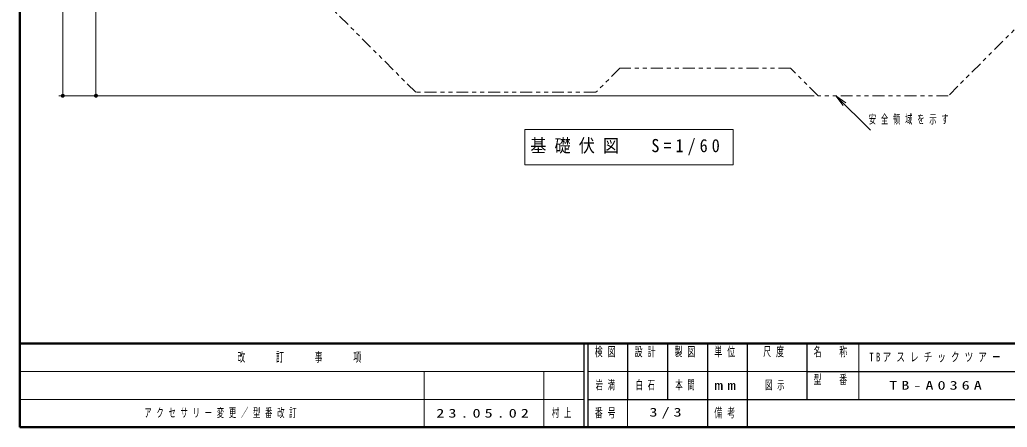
# Model space of a CAD drawing. Units: millimetres on the paper. Extents: x -385 to 0, y -594 to 267.
# Drawn here: x -385 to -137.3, y -594 to -491.8 of the extents above; entities that cross this region are included whole.
import ezdxf

# ---------------------------------------------------------------- set-up
doc = ezdxf.new("R2010")
doc.units = ezdxf.units.MM
doc.linetypes.add('USER3', pattern=[8, 3, -1, 1, -1, 1, -1])
for name, color, linetype, lineweight in [('1_60', 7, 'Continuous', 25), ('NAKAMURA図枠', 7, 'Continuous', 13), ('図面情報', 7, 'Continuous', 13)]:
    doc.layers.add(name, color=color, linetype=linetype, lineweight=lineweight)
doc.styles.add('ＭＳ ゴシック', font='')
doc.styles.get('ＭＳ ゴシック').set_extended_font_data('MS Gothic')

# ---------------------------------------------------------------- blocks, each defined once
blk = doc.blocks.new('filled_dot')
at = {"color": 0, "linetype": 'Continuous', "lineweight": -2, "const_width": 1.25}
blk.add_lwpolyline([(-0.625, 0, 1), (0.625, 0, 1)], format="xyb", close=True, dxfattribs=at)
blk = doc.blocks.new('open_arrow')
at = {"color": 0, "linetype": 'Continuous', "lineweight": -2}
blk.add_lwpolyline([(7.5, 1.25), (0, 0), (7.5, -1.25)], dxfattribs=at)

msp = doc.modelspace()

# ---------------------------------------------------------------- linework, layer by layer
at = {"layer": '1_60', "lineweight": 13}
for p, q in [((-374.211, -510.838), (-374.211, -402.292)), ((-365.878, -510.838), (-365.878, -459.602)), ((-185.701, -510.838), (-375.211, -510.838)), ((-185.701, -510.838), (-366.878, -510.838)), ((-180.226, -510.838), (-171.558, -519.506)), ((-258.319, -519.346), (-258.319, -528.146)), ((-206.019, -519.346), (-258.319, -519.346)), ((-206.019, -528.146), (-206.019, -519.346)), ((-258.319, -528.146), (-206.019, -528.146))]:
    msp.add_line(p, q, dxfattribs=at)
at = {"layer": '1_60', "color": 2, "linetype": 'USER3', "lineweight": 13}
msp.add_lwpolyline([(-132.694, -453.936), (-132.694, -491.482), (-152.05, -510.838), (-184.701, -510.838), (-191.656, -503.925), (-234.421, -503.925), (-240.467, -509.97), (-285.655, -509.97), (-307.357, -488.268), (-341.018, -488.268), (-357.545, -471.742), (-357.545, -434.961), (-341.018, -418.435), (-296.405, -418.435), (-281.455, -403.485), (-250.717, -403.485), (-249.524, -402.292), (-204.653, -402.292), (-190.175, -416.77), (-169.837, -416.77)], close=True, dxfattribs=at)
at = {"layer": 'NAKAMURA図枠', "lineweight": 50}
for p, q in [((-385, -327), (-385, -594)), ((-385, -573), (0, -573)), ((-385, -594), (0, -594))]:
    msp.add_line(p, q, dxfattribs=at)
at = {"layer": 'NAKAMURA図枠', "color": 211, "lineweight": 25}
for p, q in [((-243.5, -573), (-243.5, -594)), ((-242.5, -573), (-242.5, -594)), ((-232.5, -573), (-232.5, -587)), ((-222.5, -573), (-222.5, -587)), ((-212.5, -573), (-212.5, -594)), ((-202.5, -573), (-202.5, -587)), ((-187.5, -573), (-187.5, -587)), ((-187.5, -580), (-70, -580)), ((-242.5, -587), (0, -587))]:
    msp.add_line(p, q, dxfattribs=at)
at = {"layer": 'NAKAMURA図枠'}
for p, q in [((-174.5, -573), (-174.5, -587)), ((-385, -580), (-243.5, -580)), ((-283.5, -580), (-283.5, -594)), ((-253.5, -580), (-253.5, -594)), ((-242.5, -580), (-187.5, -580)), ((-385, -587), (-243.5, -587)), ((-232.5, -587), (-232.5, -594))]:
    msp.add_line(p, q, dxfattribs=at)
at = {"layer": 'NAKAMURA図枠', "lineweight": 25}
msp.add_line((-202.5, -587), (-202.5, -594), dxfattribs=at)

# ---------------------------------------------------------------- block references
at = {"layer": '1_60', "lineweight": 13, "xscale": 0.4, "yscale": 0.4}
for name, p, rotation in [('filled_dot', (-374.211, -510.838), 90), ('filled_dot', (-365.878, -510.838), 90), ('open_arrow', (-180.226, -510.838), 315)]:
    msp.add_blockref(name, p, dxfattribs=dict(at, rotation=rotation))

# ---------------------------------------------------------------- texts
at = {"layer": '1_60', "attachment_point": 4, "style": 'ＭＳ ゴシック'}
for s, insert, char_height in [('\\T1.64;\\W0.6;安全領域を示す', (-171.975, -516.856), 2.199), ('\\T1.5;\\W0.9;基礎伏図\u3000S=1/60', (-256.919, -523.746), 3.299)]:
    msp.add_mtext(s, dxfattribs=dict(at, insert=insert, char_height=char_height))
at = {"layer": 'NAKAMURA図枠', "color": 4, "char_height": 2.346, "style": 'ＭＳ ゴシック'}
for s, insert, attachment_point in [('\\T1.64;\\W0.6;検図', (-237.5, -573.833), 2), ('\\T1.64;\\W0.6;設計', (-227.5, -573.833), 2), ('\\T1.64;\\W0.6;製図', (-217.5, -573.833), 2), ('\\T1.64;\\W0.6;単位', (-207.5, -573.833), 2), ('\\T1.64;\\W0.6;尺度', (-195.25, -573.833), 2), ('\\T1.64;\\W0.6;名\u3000称', (-181, -573.833), 2), ('\\T1.64;\\W0.6;改\u3000\u3000訂\u3000\u3000事\u3000\u3000項', (-314.25, -576.5), 5), ('\\T1.64;\\W0.6;型\u3000番', (-181, -580.833), 2), ('\\T1.5;\\W1.35;mm', (-207.5, -583.5), 5), ('\\T1.64;\\W0.6;番号', (-237.5, -590.5), 5), ('\\T1.64;\\W0.6;備考', (-207.5, -590.5), 5)]:
    msp.add_mtext(s, dxfattribs=dict(at, insert=insert, attachment_point=attachment_point))
at = {"layer": '図面情報', "char_height": 2.199, "style": 'ＭＳ ゴシック'}
for s, insert, attachment_point in [('\\T1.59;\\W0.7;TBアスレチックツアー', (-154.75, -576.5), 5), ('\\T1.64;\\W0.6;岩満', (-237.5, -583.5), 5), ('\\T1.64;\\W0.6;白石', (-230.5, -583.5), 4), ('\\T1.64;\\W0.6;本間', (-217.5, -583.5), 5), ('\\T1.64;\\W0.6;図示', (-198, -583.5), 4), ('\\T1.5;\\W1.35;TB-A036A', (-154.75, -583.5), 5), ('\\T1.64;\\W0.6;アクセサリー変更／型番改訂', (-353.75, -590.5), 4), ('\\T1.5;\\W1.35;23.05.02', (-280.5, -590.5), 4), ('\\T1.64;\\W0.6;村上', (-251.5, -590.5), 4), ('\\T1.5;\\W1.35;3/3', (-222.5, -590.5), 5)]:
    msp.add_mtext(s, dxfattribs=dict(at, insert=insert, attachment_point=attachment_point))

doc.saveas('drawing.dxf')
